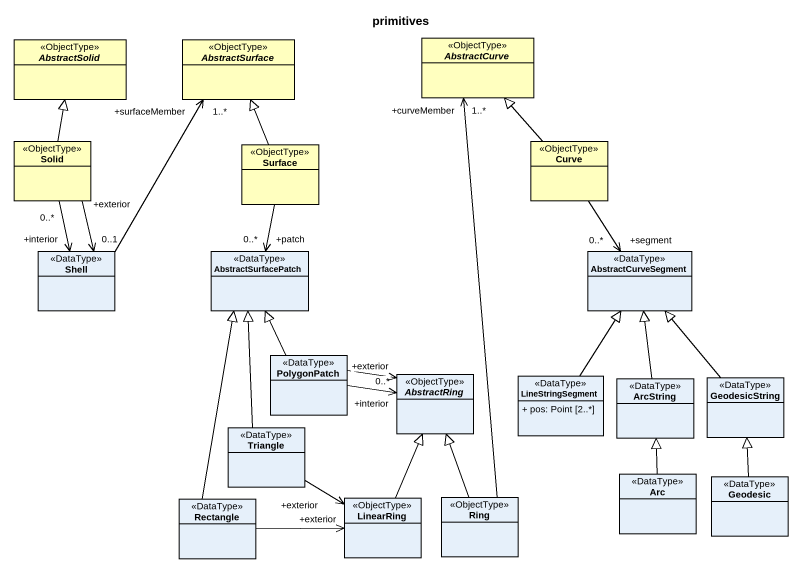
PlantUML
@startuml
title primitives
hide circle
hide empty members
skinparam classAttributeIconSize 0
abstract class AbstractSolid <<ObjectType>> #FFFFBF
abstract class AbstractSurface <<ObjectType>> #FFFFBF
abstract class AbstractCurve <<ObjectType>> #FFFFBF
class Solid <<ObjectType>> #FFFFBF
class Surface <<ObjectType>> #FFFFBF
class Curve <<ObjectType>> #FFFFBF
class Shell <<DataType>>
class AbstractSurfacePatch <<DataType>>
class AbstractCurveSegment <<DataType>>
class PolygonPatch <<DataType>>
abstract class AbstractRing <<ObjectType>>
class LineStringSegment <<DataType>> {
  + pos: Point [2..*]
}
class ArcString <<DataType>>
class GeodesicString <<DataType>>
class Triangle <<DataType>>
class "Rectangle" as Rectangle_ <<DataType>>
class LinearRing <<ObjectType>>
class Ring <<ObjectType>>
class Arc <<DataType>>
class Geodesic <<DataType>>
Solid -up-|> AbstractSolid
Solid --> "+interior\n0..*" Shell
Solid --> "+exterior\n0..1" Shell
Surface -up-|> AbstractSurface
Surface --> "+patch\n0..*" AbstractSurfacePatch
Curve -up-|> AbstractCurve
Curve --> "+segment\n0..*" AbstractCurveSegment
Shell -up-> "+surfaceMember\n1..*" AbstractSurface
PolygonPatch -up-|> AbstractSurfacePatch
PolygonPatch -right-> "+exterior" AbstractRing
PolygonPatch -right-> "+interior\n0..*" AbstractRing
LineStringSegment -up-|> AbstractCurveSegment
ArcString -up-|> AbstractCurveSegment
GeodesicString -up-|> AbstractCurveSegment
Triangle -up-|> AbstractSurfacePatch
Triangle --> "+exterior" LinearRing
Rectangle_ -up-|> AbstractSurfacePatch
Rectangle_ -right-> "+exterior" LinearRing
LinearRing -up-|> AbstractRing
Ring -up-> "+curveMember\n1..*" AbstractCurve
Ring -up-|> AbstractRing
Arc -up-|> ArcString
Geodesic -up-|> GeodesicString
@enduml
